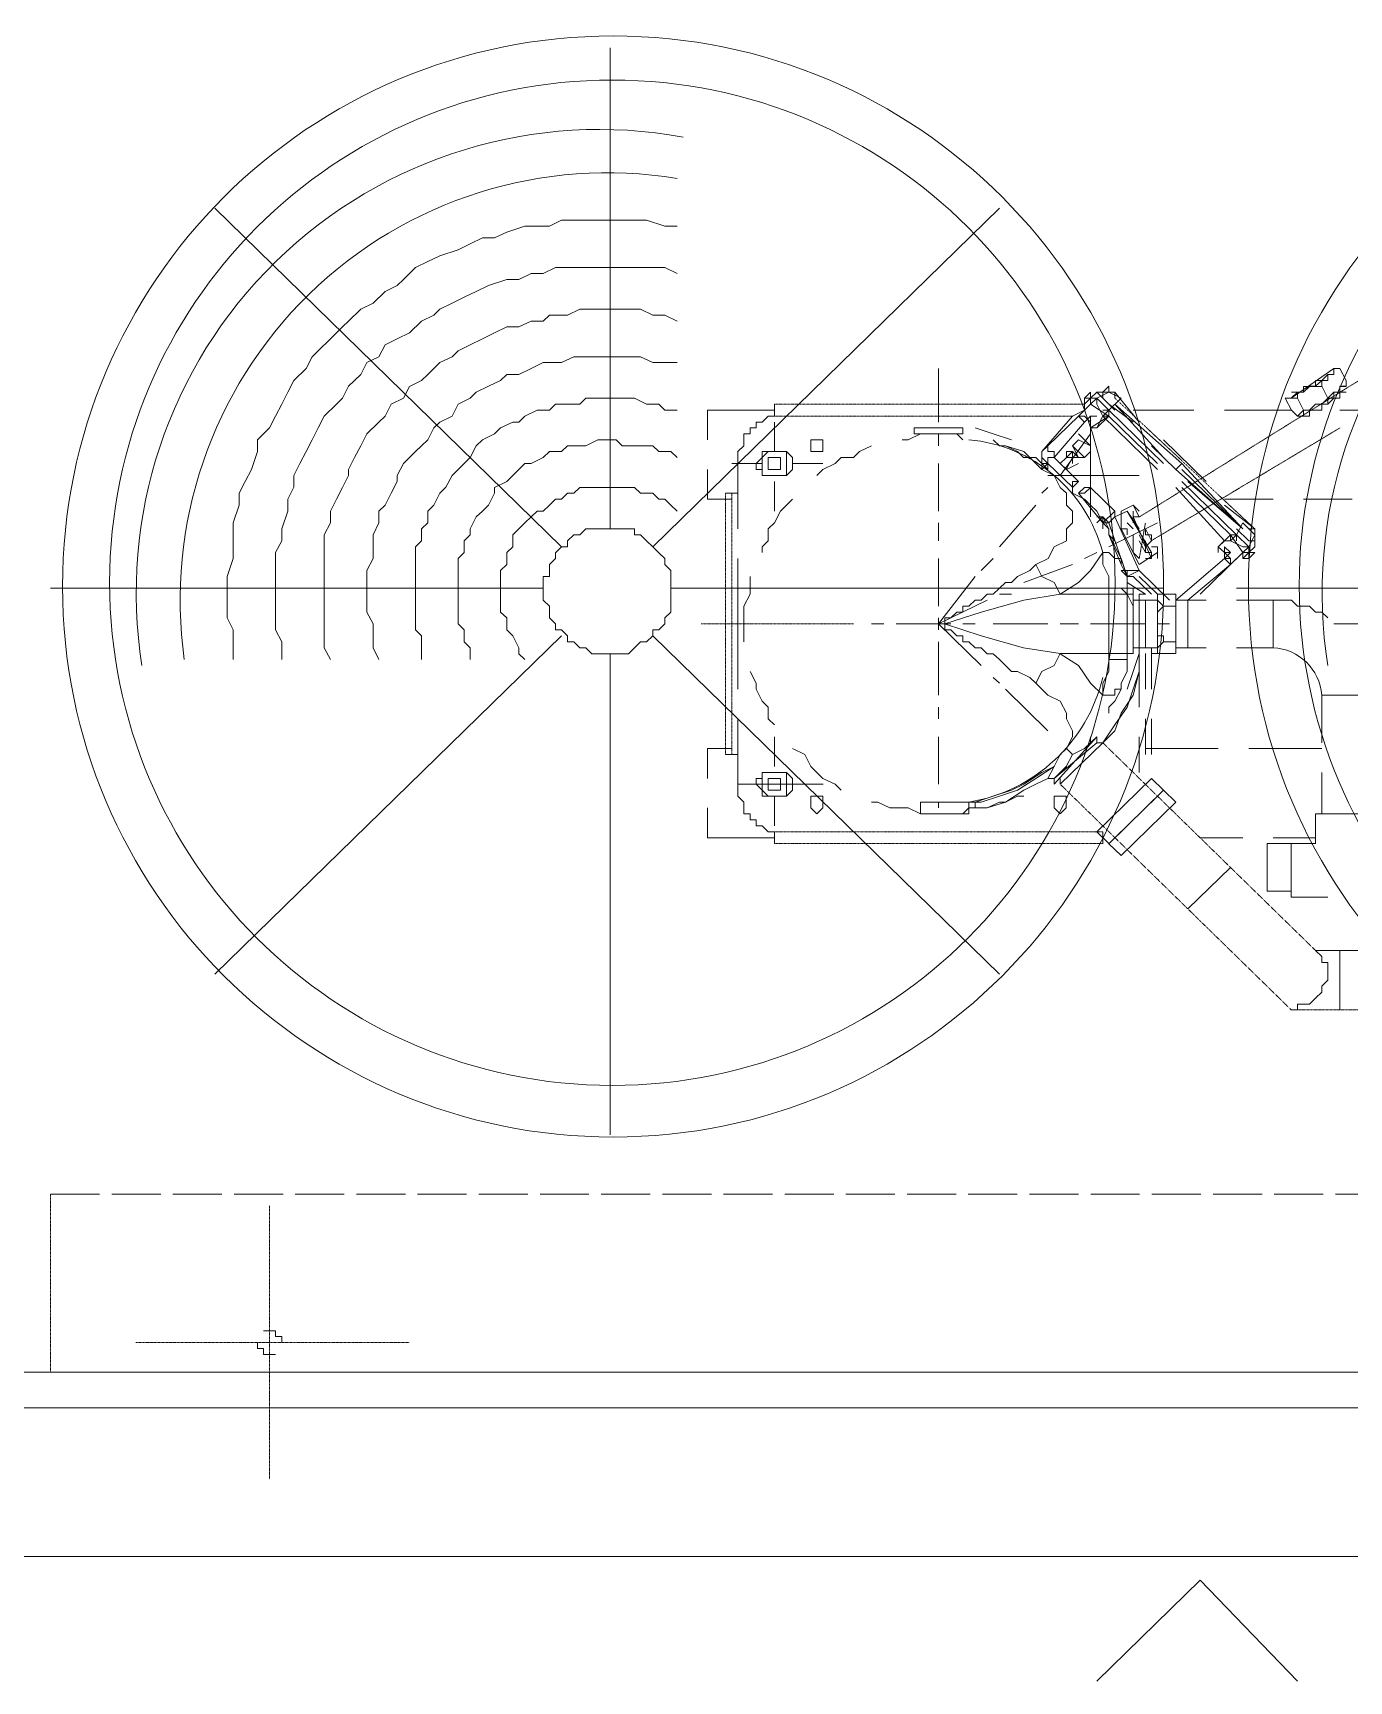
# Model space of a CAD drawing. Header units: metres. Extents: x 841183 to 1048542, y 259326 to 317714.
# Drawn here: x 1010197 to 1011272, y 302183 to 303530 of the extents above; entities that cross this region are included whole.
import ezdxf

# ---------------------------------------------------------------- set-up
doc = ezdxf.new("R2010")
doc.units = ezdxf.units.M
doc.linetypes.add('PDF_IMPORT', pattern=[1, 0.8, -0.2])
doc.layers.add('A-REFLECT DOWN', color=252, linetype='Continuous', transparency=0.6)
doc.layers.add('PDF2_Geometry', color=7, linetype='Continuous')

# ---------------------------------------------------------------- blocks, each defined once
blk = doc.blocks.new('A$C46a051ea')
at = {"layer": 'PDF2_Geometry', "lineweight": 5}
for points in [[(4910.5, 1092.1), (4910.5, -1092), (2778.3, -1092)], [(3310.1, -9.7), (3310.1, -402.8)], [(2987, -140.7), (3270.3, -417.4)], [(3344.9, -417.4), (3628.2, -140.7)], [(3364.8, -155.3), (3354.8, -155.3), (3339.9, -150.5), (3330, -150.5), (3320, -150.5), (3305.1, -150.5), (3295.2, -150.5), (3285.2, -150.5), (3270.3, -150.5), (3260.4, -155.3), (3250.4, -155.3), (3240.5, -155.3), (3225.6, -160.2), (3215.7, -165), (3205.7, -165), (3195.8, -169.9), (3185.8, -174.7), (3170.9, -179.6), (3161, -184.4), (3151, -189.3), (3141.1, -199), (3136.1, -203.8), (3126.2, -208.7), (3116.3, -218.4), (3106.3, -223.3), (3096.4, -233), (3091.4, -237.8), (3081.5, -247.5), (3071.5, -257.2), (3066.6, -262.1), (3061.6, -271.8), (3051.6, -281.5), (3046.7, -291.2), (3041.7, -300.9), (3036.7, -310.6), (3031.8, -320.3), (3021.8, -330), (3021.8, -339.7), (3016.9, -354.3), (3011.9, -364), (3006.9, -373.7), (3006.9, -383.4), (3001.9, -398), (3001.9, -407.7), (3001.9, -417.4), (3001.9, -427.1), (2997, -441.7), (2997, -451.4), (2997, -461.1), (2997, -475.6), (3001.9, -485.3), (3001.9, -495.1), (3001.9, -509.6)], [(3364.8, -194.1), (3354.8, -189.3), (3344.9, -189.3), (3330, -189.3), (3320, -189.3), (3310.1, -189.3), (3300.1, -189.3), (3285.2, -189.3), (3275.3, -189.3), (3265.4, -189.3), (3255.4, -194.1), (3245.5, -194.1), (3235.5, -199), (3225.6, -199), (3210.7, -203.8), (3200.7, -208.7), (3190.8, -213.5), (3180.9, -218.4), (3170.9, -223.2), (3166, -228.1), (3156, -233), (3146.1, -242.7), (3136.1, -247.5), (3126.2, -252.4), (3121.2, -262.1), (3111.3, -266.9), (3106.3, -276.6), (3096.4, -286.3), (3091.4, -296), (3086.4, -300.9), (3076.5, -310.6), (3071.5, -320.3), (3066.6, -330), (3061.6, -339.7), (3056.6, -349.4), (3051.6, -359.1), (3051.6, -368.8), (3046.7, -378.6), (3046.7, -388.3), (3041.7, -402.8), (3041.7, -412.5), (3036.7, -422.2), (3036.7, -431.9), (3036.7, -441.7), (3036.7, -456.2), (3036.7, -465.9), (3036.7, -475.6), (3036.7, -485.3), (3041.7, -495), (3041.7, -509.6)], [(3364.8, -233), (3354.8, -228.1), (3344.9, -228.1), (3334.9, -223.3), (3325, -223.3), (3315.1, -223.3), (3305.1, -223.3), (3295.2, -223.3), (3285.2, -223.3), (3275.3, -228.1), (3260.4, -228.1), (3255.4, -233), (3245.5, -233), (3235.5, -237.8), (3225.6, -237.8), (3215.7, -242.7), (3205.7, -247.5), (3195.8, -252.4), (3185.8, -257.2), (3180.9, -262.1), (3170.9, -266.9), (3161, -276.6), (3156, -281.5), (3146.1, -286.4), (3141.1, -296.1), (3131.2, -300.9), (3126.2, -310.6), (3121.2, -315.5), (3111.3, -325.2), (3106.3, -334.9), (3101.3, -344.6), (3096.4, -354.3), (3096.4, -359.2), (3091.4, -368.9), (3086.4, -378.6), (3081.5, -388.3), (3081.5, -398), (3076.5, -407.7), (3076.5, -417.4), (3076.5, -427.1), (3076.5, -436.8), (3076.5, -446.5), (3076.5, -456.2), (3076.5, -470.8), (3076.5, -480.5), (3076.5, -490.2), (3076.5, -499.9), (3081.5, -509.6)], [(3364.8, -266.9), (3354.8, -266.9), (3344.9, -266.9), (3334.9, -262.1), (3330, -262.1), (3320, -262.1), (3310.1, -262.1), (3300.1, -262.1), (3290.2, -262.1), (3280.3, -262.1), (3270.3, -266.9), (3260.4, -266.9), (3255.4, -266.9), (3245.5, -271.8), (3235.5, -276.6), (3225.6, -276.6), (3220.6, -281.5), (3210.7, -286.3), (3200.7, -291.2), (3195.8, -296.1), (3185.8, -300.9), (3180.9, -310.6), (3170.9, -315.5), (3166, -320.3), (3161, -330), (3156, -334.9), (3151, -339.7), (3141.1, -349.4), (3136.1, -359.2), (3136.1, -364), (3131.2, -373.7), (3126.2, -383.4), (3121.2, -388.3), (3121.2, -398), (3116.3, -407.7), (3116.3, -417.4), (3116.3, -427.1), (3111.3, -436.8), (3111.3, -446.5), (3111.3, -456.2), (3111.3, -461.1), (3111.3, -470.8), (3116.3, -480.5), (3116.3, -490.2), (3116.3, -499.9), (3121.2, -509.6)], [(3578.5, -271.8), (3578.5, -315.5)], [(3901.5, -271.8), (3866.7, -296)], [(3866.8, -291.2), (3871.7, -291.2), (3876.7, -291.2), (3876.7, -286.4), (3881.7, -286.4), (3886.6, -286.4), (3886.6, -281.5), (3891.6, -281.5), (3896.6, -276.6), (3896.6, -281.5), (3891.6, -281.5), (3891.6, -286.4)], [(3881.7, -286.3), (3886.6, -286.3), (3891.6, -281.5), (3896.6, -281.5), (3896.6, -276.6), (3901.5, -276.6), (3901.5, -271.8), (3906.5, -271.8), (3911.5, -281.5)], [(3896.6, -276.6), (3901.5, -276.6), (3901.5, -271.8), (3906.5, -271.8)], [(3906.5, -291.2), (3906.5, -286.3), (3911.5, -286.3), (3911.5, -281.5), (3911.5, -286.3)], [(3364.8, -305.7), (3354.8, -305.7), (3349.8, -300.9), (3339.9, -300.9), (3330, -296), (3325, -296), (3315.1, -296), (3305.1, -296), (3300.1, -296), (3290.2, -296), (3285.2, -300.9), (3275.3, -300.9), (3265.4, -300.9), (3260.4, -305.7), (3250.4, -305.7), (3240.5, -310.6), (3235.5, -315.5), (3230.6, -315.5), (3220.6, -320.3), (3215.7, -325.2), (3205.7, -330), (3200.7, -334.9), (3195.8, -344.6), (3190.8, -349.4), (3185.8, -354.3), (3180.9, -359.1), (3175.9, -368.8), (3170.9, -373.7), (3166, -383.4), (3161, -388.3), (3161, -398), (3156, -402.8), (3156, -412.5), (3151, -417.4), (3151, -427.1), (3151, -436.8), (3151, -441.6), (3151, -451.4), (3151, -461.1), (3151, -470.8), (3151, -475.6), (3151, -485.3), (3156, -490.2), (3156, -499.9), (3156, -509.6)], [(3702.7, -300.9), (3692.8, -310.6), (3702.7, -300.9), (3707.7, -296.1)], [(3697.8, -300.9), (3697.8, -296), (3702.7, -291.2)], [(3702.7, -300.9), (3702.7, -296), (3697.8, -300.9)], [(3697.8, -300.9), (3697.8, -305.8), (3697.8, -300.9), (3697.8, -296.1)], [(3707.7, -296), (3707.7, -300.9), (3707.7, -296), (3702.7, -296), (3707.7, -296), (3717.6, -291.2)], [(3702.7, -291.2), (3702.7, -296), (3707.7, -291.2)], [(3717.7, -291.2), (3712.7, -291.2), (3707.7, -291.2)], [(3712.7, -296.1), (3707.7, -291.2), (3712.7, -291.2)], [(3707.7, -296), (3717.6, -305.7), (3712.7, -305.7)], [(3722.6, -291.2), (3717.7, -291.2), (3717.7, -286.3), (3712.7, -291.2), (3712.7, -296.1)], [(3722.6, -305.7), (3712.7, -296)], [(3727.6, -296), (3717.6, -291.2)], [(3717.6, -305.7), (3727.6, -296)], [(3722.6, -291.2), (3722.6, -296.1), (3722.6, -291.2), (3742.5, -315.5)], [(3866.7, -296), (3861.8, -296), (3866.7, -296), (3871.7, -291.2), (3876.7, -291.2), (3881.7, -286.3)], [(3866.7, -296), (3861.8, -296), (3866.7, -296)], [(3861.8, -296), (3866.8, -305.7)], [(3876.7, -305.7), (3871.7, -296), (3866.8, -296)], [(3881.6, -286.4), (3876.7, -291.2), (3871.7, -291.2), (3871.7, -296.1)], [(3891.6, -286.3), (3896.6, -296), (3891.6, -300.9), (3886.6, -300.9), (3881.7, -305.7), (3876.7, -305.7)], [(3876.7, -310.6), (3881.7, -310.6), (3881.7, -305.8), (3886.6, -305.8), (3891.6, -305.8), (3891.6, -300.9), (3896.6, -300.9), (3896.6, -296.1), (3901.5, -296.1), (3906.5, -296.1), (3906.5, -291.2), (3901.5, -291.2), (3901.5, -296.1), (3896.6, -296.1), (3891.6, -300.9), (3886.6, -300.9)], [(3911.5, -291.2), (3906.5, -291.2), (3906.5, -296.1), (3901.5, -296.1), (3896.6, -300.9), (3891.6, -300.9), (3891.6, -305.8), (3886.6, -305.8), (3881.6, -305.8), (3881.6, -310.6), (3876.7, -310.6)], [(3891.6, -286.4), (3886.6, -286.4), (3881.6, -286.4)], [(3896.6, -296.1), (3901.5, -291.2), (3906.5, -291.2), (3911.5, -291.2)], [(3911.5, -286.4), (3906.5, -286.4), (3906.5, -291.2)], [(3444.3, -305.7), (3389.6, -305.7), (3389.6, -330)], [(3444.3, -300.9), (3444.3, -310.6), (3439.3, -310.6), (3434.4, -315.5), (3429.4, -315.5), (3429.4, -320.3), (3424.4, -320.3), (3424.4, -325.2), (3419.4, -325.2), (3419.4, -330), (3419.4, -334.9), (3414.5, -339.7), (3414.5, -344.6), (3414.5, -349.4)], [(3697.8, -305.7), (3687.8, -310.6)], [(3702.7, -300.9), (3717.6, -310.6)], [(3712.7, -310.6), (3717.6, -305.7), (3717.6, -310.6)], [(3762.4, -349.4), (3717.6, -305.7)], [(3777.3, -349.4), (3722.6, -300.9), (3762.4, -344.6)], [(3737.5, -305.7), (3787.2, -305.7)], [(3812.1, -305.7), (3866.7, -305.7)], [(3871.7, -310.6), (3866.8, -305.8)], [(3886.6, -300.9), (3881.7, -305.8), (3876.7, -305.8), (3871.7, -310.6)], [(3876.7, -305.7), (3876.7, -310.6), (3871.7, -310.6)], [(3906.5, -305.7), (3956.2, -305.7)], [(3444.3, -315.5), (3444.3, -339.7)], [(3558.6, -320.3), (3598.4, -320.3)], [(3558.6, -320.3), (3558.6, -325.2), (3598.4, -325.2)], [(3598.4, -325.2), (3598.4, -320.3)], [(3638.1, -330), (3623.2, -325.2), (3608.3, -320.3)], [(3663, -339.7), (3667.9, -334.9), (3692.8, -310.6)], [(3687.8, -310.6), (3663, -339.7)], [(3697.8, -315.5), (3692.8, -310.6), (3697.8, -315.5), (3702.7, -310.6), (3697.8, -315.5), (3692.8, -310.6), (3697.8, -315.5), (3672.9, -344.6)], [(3697.8, -310.6), (3692.8, -310.6)], [(3702.7, -310.6), (3702.7, -315.5), (3697.8, -310.6)], [(3717.6, -310.6), (3702.7, -320.3), (3702.7, -393.1)], [(3702.7, -320.3), (3707.7, -320.3), (3702.7, -320.3), (3707.7, -320.3), (3717.6, -310.6)], [(3702.7, -310.6), (3707.7, -310.6)], [(3702.7, -320.3), (3707.7, -320.3)], [(3702.7, -320.3), (3707.7, -320.3)], [(3702.7, -320.3), (3707.7, -320.3)], [(3702.7, -320.3), (3707.7, -320.3)], [(3702.7, -320.3), (3707.7, -320.3)], [(3702.7, -320.3), (3707.7, -320.3)], [(3702.7, -320.3), (3707.7, -320.3)], [(3707.7, -320.3), (3712.7, -310.6), (3717.6, -310.6), (3757.4, -349.4)], [(3717.7, -310.6), (3712.7, -310.6), (3717.7, -310.6), (3712.7, -310.6), (3717.7, -310.6), (3712.7, -310.6), (3757.4, -354.3)], [(3717.6, -310.6), (3712.7, -310.6)], [(3364.8, -344.6), (3359.8, -339.7), (3349.8, -339.7), (3344.9, -334.9), (3334.9, -334.9), (3330, -334.9), (3320, -334.9), (3315.1, -330), (3305.1, -330), (3300.1, -330), (3290.2, -334.9), (3285.2, -334.9), (3275.3, -334.9), (3270.3, -339.7), (3260.4, -339.7), (3255.4, -344.6), (3245.5, -349.4), (3240.5, -349.4), (3235.5, -354.3), (3230.6, -359.2), (3225.6, -364), (3215.7, -368.9), (3215.7, -373.7), (3210.7, -383.4), (3205.7, -388.3), (3200.7, -393.1), (3195.8, -402.8), (3195.8, -407.7), (3190.8, -412.5), (3190.8, -422.2), (3185.8, -427.1), (3185.8, -436.8), (3185.8, -441.7), (3185.8, -451.4), (3185.8, -456.2), (3185.8, -465.9), (3185.8, -470.8), (3185.8, -480.5), (3190.8, -485.3), (3190.8, -495.1), (3195.8, -499.9), (3195.8, -509.6)], [(3523.8, -334.9), (3513.9, -339.7), (3508.9, -344.6), (3499, -344.6), (3494, -349.4), (3484, -354.3), (3479.1, -359.1)], [(3598.4, -330), (3593.4, -325.2), (3588.4, -325.2), (3578.5, -325.2), (3568.5, -325.2), (3563.6, -325.2), (3553.6, -330), (3548.7, -330)], [(3578.5, -325.2), (3578.5, -334.9)], [(3667.9, -349.4), (3667.9, -354.3), (3663, -349.4), (3658, -344.6), (3648, -344.6), (3643.1, -339.7), (3633.1, -334.9), (3628.2, -334.9), (3623.2, -330)], [(3658, -432), (3668, -427.1), (3672.9, -417.4), (3682.9, -412.5), (3682.9, -402.8), (3687.8, -398), (3687.8, -388.3), (3682.9, -383.4), (3682.9, -373.7), (3677.9, -368.9), (3672.9, -359.2), (3663, -354.3), (3658, -349.4), (3648.1, -339.7), (3633.2, -334.9)], [(3667.9, -334.9), (3663, -339.7), (3663, -344.6), (3667.9, -349.4)], [(3677.9, -359.1), (3702.7, -325.2)], [(3692.8, -330), (3687.8, -334.9)], [(3692.8, -344.6), (3687.8, -334.9)], [(3692.8, -344.6), (3697.8, -344.6), (3687.8, -334.9)], [(3692.8, -325.2), (3702.7, -334.9), (3692.8, -330)], [(3692.8, -325.2), (3697.8, -330)], [(3762.4, -330), (3797.2, -364)], [(3409.5, -349.4), (3434.3, -349.4)], [(3414.5, -349.4), (3414.5, -402.8)], [(3434.4, -339.7), (3434.4, -344.6), (3429.4, -349.4), (3429.4, -354.3), (3434.4, -354.3), (3434.4, -359.1)], [(3439.3, -339.7), (3434.3, -344.6), (3434.3, -349.4), (3434.3, -354.3), (3434.3, -359.1), (3439.3, -359.1)], [(3434.4, -339.7), (3454.2, -339.7), (3449.3, -339.7), (3444.3, -339.7), (3439.3, -339.7)], [(3459.2, -349.4), (3484, -349.4)], [(3578.5, -349.4), (3578.5, -388.3)], [(3663, -349.4), (3663, -344.6), (3663, -339.7)], [(3663, -344.6), (3663, -339.7), (3663, -344.6), (3663, -349.4)], [(3663, -344.6), (3663, -349.4)], [(3667.9, -349.4), (3663, -354.3), (3667.9, -349.4), (3687.8, -368.8)], [(3663, -349.4), (3667.9, -349.4)], [(3663, -349.4), (3667.9, -349.4)], [(3663, -349.4), (3663, -354.3)], [(3663, -349.4), (3667.9, -349.4)], [(3663, -349.4), (3667.9, -349.4)], [(3663, -349.4), (3667.9, -349.4)], [(3667.9, -344.6), (3672.9, -344.6), (3692.8, -364)], [(3667.9, -344.6), (3667.9, -349.4)], [(3677.9, -349.4), (3682.9, -344.6), (3687.8, -339.7)], [(3682.9, -354.3), (3677.9, -349.4)], [(3682.8, -354.3), (3687.8, -344.6), (3682.8, -344.6)], [(3682.9, -344.6), (3682.9, -339.7)], [(3692.8, -349.4), (3682.9, -354.3)], [(3687.8, -344.6), (3687.8, -339.7), (3692.8, -344.6)], [(3687.8, -344.6), (3692.8, -344.6)], [(3687.8, -349.4), (3687.8, -344.6)], [(3702.7, -339.7), (3697.8, -344.6)], [(3777.3, -349.4), (3772.3, -354.3), (3777.3, -349.4), (3827, -402.8)], [(3389.6, -354.3), (3389.6, -378.6)], [(3454.2, -359.1), (3434.4, -359.1)], [(3439.3, -359.1), (3444.3, -359.1), (3449.3, -359.1), (3454.2, -359.1)], [(3667.9, -359.1), (3742.5, -359.1)], [(3772.3, -354.3), (3827, -402.8)], [(3777.3, -354.3), (3827, -402.8)], [(3364.8, -388.3), (3359.8, -383.4), (3354.8, -378.6), (3349.8, -378.6), (3344.9, -373.7), (3334.9, -373.7), (3330, -368.9), (3325, -368.9), (3320, -368.9), (3310.1, -368.9), (3305.1, -368.9), (3300.1, -368.9), (3295.2, -368.9), (3285.2, -368.9), (3280.3, -373.7), (3275.3, -373.7), (3270.3, -378.6), (3265.4, -378.6), (3260.4, -383.4), (3255.4, -388.3), (3250.4, -388.3), (3245.5, -393.1), (3240.5, -398), (3235.5, -402.8), (3230.6, -407.7), (3230.6, -417.4), (3225.6, -422.2), (3225.6, -427.1), (3225.6, -432), (3220.6, -436.8), (3220.6, -446.5), (3220.6, -451.4), (3220.6, -456.2), (3220.6, -461.1), (3220.6, -470.8), (3225.6, -475.6), (3225.6, -480.5), (3225.6, -485.3), (3230.6, -490.2), (3235.5, -499.9), (3235.5, -504.8), (3240.5, -509.6)], [(3414.5, -373.7), (3404.5, -373.7)], [(3444.3, -364), (3444.3, -388.3)], [(3663, -373.7), (3667.9, -368.9)], [(3727.6, -432), (3717.6, -407.7), (3717.6, -402.8), (3717.6, -407.7), (3717.6, -402.8), (3712.7, -398), (3707.7, -388.3), (3702.7, -383.4), (3697.8, -378.6), (3687.8, -373.7), (3687.8, -368.9)], [(3697.8, -373.7), (3692.8, -373.7)], [(3692.8, -373.7), (3712.7, -398)], [(3722.6, -388.3), (3702.7, -368.9), (3697.8, -373.7)], [(3772.3, -368.9), (3812.1, -412.5)], [(3777.3, -364), (3822, -407.7), (3832, -417.4)], [(3777.3, -368.9), (3817.1, -407.7)], [(3782.2, -364), (3827, -402.8)], [(3389.6, -378.6), (3404.5, -378.6)], [(3409.5, -378.6), (3404.5, -378.6)], [(3459.2, -378.6), (3454.2, -383.4), (3449.3, -388.3), (3444.3, -398), (3439.3, -402.8), (3439.3, -412.5), (3434.3, -417.4), (3434.3, -422.2)], [(3628.2, -417.4), (3658, -383.4)], [(3722.6, -393.1), (3722.6, -388.3), (3712.7, -398)], [(3722.6, -388.3), (3722.6, -393.1), (3717.7, -398)], [(3742.5, -388.3), (3737.5, -383.4), (3727.6, -388.3)], [(3727.6, -388.3), (3727.6, -393.1)], [(3732.5, -388.3), (3752.4, -422.2), (3747.5, -422.2)], [(3732.6, -388.3), (3742.5, -402.8)], [(3737.5, -393.1), (3742.5, -393.1), (3737.5, -383.4)], [(3737.5, -398), (3737.5, -388.3)], [(3812.1, -378.6), (3851.8, -378.6)], [(3812.1, -383.4), (3836.9, -402.8)], [(3876.7, -378.6), (3916.4, -378.6)], [(3578.5, -398), (3578.5, -412.5)], [(3707.7, -393.1), (3712.7, -393.1)], [(3717.7, -398), (3712.7, -393.1), (3712.7, -398)], [(3712.7, -393.1), (3712.7, -398), (3717.7, -398)], [(3712.7, -393.1), (3717.7, -402.8)], [(3717.6, -398), (3732.5, -441.7)], [(3757.4, -398), (3717.6, -417.4)], [(3722.6, -393.1), (3742.5, -436.8)], [(3727.6, -393.1), (3727.6, -398)], [(3727.6, -393.1), (3727.6, -398), (3727.6, -402.8)], [(3727.6, -402.8), (3732.6, -402.8)], [(3742.5, -432), (3727.6, -402.8)], [(3732.6, -398), (3737.5, -402.8)], [(3732.6, -407.7), (3732.6, -402.8)], [(3737.5, -393.1), (3752.4, -427.1)], [(3747.5, -402.8), (3752.4, -412.5), (3747.5, -417.4)], [(3747.5, -402.8), (3747.5, -407.7), (3752.4, -407.7)], [(3827, -398), (3822, -407.7), (3817, -412.5), (3822, -407.7), (3822, -412.5)], [(3822, -402.8), (3832, -412.5)], [(3827, -398), (3836.9, -407.7)], [(3836.9, -402.8), (3836.9, -407.7), (3836.9, -412.5)], [(3717.6, -407.7), (3727.6, -427.1), (3722.6, -427.1), (3717.6, -422.2), (3712.7, -422.2)], [(3722.6, -412.5), (3717.7, -407.7)], [(3737.5, -407.7), (3737.5, -412.5)], [(3737.5, -417.4), (3737.5, -412.5)], [(3737.5, -422.2), (3737.5, -417.4)], [(3747.5, -417.4), (3742.5, -407.7)], [(3742.5, -412.5), (3747.5, -422.2)], [(3747.5, -412.5), (3747.5, -422.2)], [(3752.4, -407.7), (3752.4, -412.5)], [(3757.4, -417.4), (3752.4, -417.4)], [(3757.4, -427.1), (3757.4, -422.2), (3757.4, -417.4)], [(3807.1, -417.4), (3812.1, -412.5), (3817, -407.7)], [(3812.1, -412.5), (3817, -412.5)], [(3812.1, -422.2), (3812.1, -417.4), (3812.1, -422.2), (3812.1, -417.4), (3817, -422.2)], [(3831.9, -422.2), (3827, -422.2), (3831.9, -422.2), (3827, -422.2), (3831.9, -422.2), (3827, -422.2), (3831.9, -422.2), (3827, -422.2), (3817, -407.7)], [(3817, -407.7), (3822, -407.7)], [(3827, -417.4), (3817, -412.5), (3827, -417.4), (3831.9, -417.4)], [(3831.9, -417.4), (3827, -422.2), (3827, -427.1)], [(3832, -417.4), (3836.9, -407.7)], [(3832, -422.2), (3832, -417.4), (3832, -422.2), (3836.9, -417.4)], [(3836.9, -407.7), (3836.9, -412.5)], [(3836.9, -412.5), (3836.9, -417.4)], [(3414.5, -427.1), (3414.5, -480.5)], [(3578.5, -427.1), (3578.5, -465.9)], [(3613.3, -436.8), (3623.2, -427.1)], [(3658, -431.9), (3663, -441.7), (3672.9, -446.5), (3677.9, -456.2), (3692.8, -446.5), (3702.7, -436.8), (3712.7, -422.2)], [(3707.7, -422.2), (3697.8, -427.1)], [(3737.5, -456.2), (3732.6, -456.2), (3732.6, -441.7), (3727.6, -427.1)], [(3742.5, -427.1), (3737.5, -422.2)], [(3757.4, -422.2), (3742.5, -432)], [(3752.4, -422.2), (3752.4, -427.1), (3747.5, -427.1)], [(3797.2, -461.1), (3772.3, -461.1), (3812.1, -427.1)], [(3817, -427.1), (3817, -432), (3812.1, -427.1), (3817, -432), (3812.1, -427.1), (3817, -432), (3782.2, -461.1)], [(3792.2, -456.2), (3827, -422.2)], [(3812.1, -422.2), (3817, -422.2)], [(3812.1, -422.2), (3817, -422.2)], [(3812.1, -422.2), (3817, -422.2)], [(3812.1, -422.2), (3817, -422.2)], [(3812.1, -422.2), (3817, -422.2)], [(3812.1, -422.2), (3817, -422.2)], [(3812.1, -422.2), (3817, -422.2)], [(3812.1, -427.1), (3812.1, -422.2)], [(3812.1, -422.2), (3817, -427.1)], [(3812.1, -422.2), (3817, -422.2)], [(3812.1, -422.2), (3817, -422.2)], [(3817, -427.1), (3812.1, -427.1)], [(3827, -427.1), (3832, -427.1), (3836.9, -422.2)], [(3831.9, -427.1), (3827, -427.1), (3831.9, -422.2)], [(3836.9, -422.2), (3831.9, -422.2)], [(3424.4, -441.7), (3424.4, -446.5), (3424.4, -456.2), (3419.4, -465.9), (3419.4, -470.8), (3419.4, -480.5), (3419.4, -490.2), (3419.4, -495.1)], [(3613.3, -514.5), (3578.5, -480.5), (3608.3, -441.7)], [(3677.9, -456.2), (3648.1, -461.1), (3613.3, -470.8), (3583.5, -480.5), (3583.5, -475.6), (3588.4, -475.6), (3593.4, -470.8), (3598.4, -470.8), (3598.4, -465.9), (3603.3, -465.9), (3608.3, -461.1), (3613.3, -461.1), (3618.3, -456.2), (3623.2, -456.2), (3628.2, -451.4), (3633.2, -446.5), (3638.1, -446.5), (3643.1, -441.7), (3653, -436.8), (3658, -431.9)], [(3687.8, -432), (3648.1, -446.5)], [(3737.5, -480.5), (3737.5, -470.8), (3737.5, -465.9), (3732.6, -456.2), (3732.6, -446.5), (3732.6, -441.7), (3727.6, -431.9)], [(3727.6, -436.8), (3732.6, -436.8), (3732.6, -441.6)], [(3732.6, -436.8), (3732.6, -441.7), (3727.6, -436.8)], [(3727.6, -436.8), (3732.6, -436.8)], [(3727.6, -436.8), (3732.6, -436.8)], [(3727.6, -436.8), (3732.6, -436.8)], [(3727.6, -436.8), (3732.6, -436.8)], [(3727.6, -436.8), (3732.6, -436.8)], [(3727.6, -436.8), (3732.6, -436.8)], [(3727.6, -436.8), (3732.6, -436.8)], [(3732.6, -441.7), (3737.5, -441.7)], [(3737.5, -441.7), (3752.4, -456.2)], [(3742.5, -436.8), (3767.3, -461.1)], [(3757.4, -456.2), (3742.5, -441.7)], [(3742.5, -441.7), (3757.4, -456.2)], [(2852.8, -451.4), (3255.4, -451.4)], [(3359.8, -451.4), (3762.4, -451.4)], [(3638.1, -456.2), (3628.2, -456.2)], [(3677.9, -456.2), (3717.6, -456.2), (3722.6, -456.2), (3727.6, -456.2), (3732.5, -456.2), (3732.5, -461.1), (3732.5, -465.9)], [(3732.6, -461.1), (3732.6, -456.2), (3727.6, -451.4), (3722.6, -451.4), (3717.7, -451.4)], [(3732.6, -446.5), (3732.6, -456.2)], [(3747.5, -456.2), (3732.6, -446.5)], [(3737.5, -451.4), (3737.5, -456.2)], [(3737.5, -456.2), (3737.5, -504.8)], [(3747.5, -456.2), (3742.5, -456.2), (3742.5, -461.1)], [(3762.4, -465.9), (3757.4, -461.1), (3757.4, -456.2), (3762.4, -456.2), (3772.3, -456.2)], [(3762.4, -465.9), (3772.3, -465.9), (3772.3, -461.1), (3772.3, -456.2)], [(3822, -451.4), (4224.6, -451.4)], [(3618.2, -461.1), (3578.5, -480.5)], [(3732.6, -499.9), (3732.6, -461.1)], [(3737.5, -461.1), (3742.5, -461.1)], [(3742.5, -461.1), (3747.5, -461.1)], [(3747.5, -499.9), (3747.5, -461.1), (3747.5, -499.9), (3757.4, -499.9)], [(3747.5, -461.1), (3757.4, -461.1)], [(3757.4, -461.1), (3757.4, -499.9)], [(3762.4, -465.9), (3757.4, -470.8)], [(3772.3, -461.1), (3772.3, -499.9)], [(3772.3, -480.5), (3772.3, -475.6), (3772.3, -470.8), (3772.3, -465.9)], [(3782.2, -461.1), (3782.2, -499.9)], [(3822, -461.1), (3851.8, -461.1)], [(3896.6, -475.6), (3891.6, -470.8), (3886.6, -470.8), (3881.7, -465.9), (3871.7, -465.9), (3866.8, -461.1), (3861.8, -461.1), (3856.8, -461.1), (3851.8, -461.1)], [(3851.8, -461.1), (3851.8, -499.9)], [(3414.5, -480.5), (3414.5, -533.9)], [(3523.8, -480.5), (3533.7, -480.5)], [(3543.7, -480.5), (3588.4, -480.5)], [(3578.5, -475.6), (3578.5, -485.3)], [(3658, -529), (3663, -519.3), (3672.9, -514.4), (3677.9, -504.7), (3648, -499.9), (3613.3, -490.2), (3583.4, -480.5)], [(3658, -529), (3653, -524.2), (3643.1, -519.3), (3638.1, -519.3), (3633.2, -514.5), (3628.2, -509.6), (3623.2, -504.8), (3618.3, -504.8), (3613.3, -499.9), (3608.3, -499.9), (3603.3, -495.1), (3598.4, -495.1), (3598.4, -490.2), (3593.4, -490.2), (3588.4, -485.3), (3583.5, -485.3), (3583.5, -480.5)], [(3598.4, -480.5), (3608.3, -480.5)], [(3623.2, -480.5), (3667.9, -480.5)], [(3677.9, -480.5), (3692.8, -480.5)], [(3702.7, -480.5), (3747.5, -480.5)], [(3757.4, -480.5), (3767.3, -480.5)], [(3762.4, -504.7), (3757.4, -504.7), (3757.4, -499.9), (3762.4, -495), (3762.4, -490.2), (3757.4, -490.2), (3757.4, -485.3), (3757.4, -480.5)], [(3772.3, -495), (3772.3, -490.2), (3772.3, -485.3), (3772.3, -480.5)], [(3901.5, -480.5), (3941.3, -480.5)], [(2987, -766.8), (3270.3, -490.2)], [(3344.9, -490.2), (3628.2, -766.8)], [(3578.5, -495), (3578.5, -538.7)], [(3677.9, -504.7), (3717.6, -504.7), (3722.6, -504.7), (3727.6, -504.7), (3732.5, -504.7), (3732.5, -499.9), (3732.5, -495)], [(3762.4, -495), (3772.3, -495)], [(3772.3, -504.7), (3772.3, -499.9), (3772.3, -495)], [(3310.1, -504.7), (3310.1, -897.9)], [(3712.7, -538.7), (3702.7, -529), (3692.8, -514.5), (3677.9, -504.8)], [(3717.7, -509.6), (3717.7, -519.3), (3712.7, -529), (3712.7, -538.7), (3717.7, -538.7), (3722.6, -538.7), (3722.6, -533.9), (3727.6, -533.9)], [(3717.6, -553.3), (3717.6, -548.4), (3722.6, -543.6), (3727.6, -533.9), (3727.6, -529), (3732.5, -519.3), (3732.5, -514.5), (3732.5, -504.8)], [(3732.6, -504.7), (3737.5, -504.7)], [(3732.6, -533.9), (3737.5, -519.3), (3742.5, -504.7)], [(3737.5, -499.9), (3742.5, -499.9), (3747.5, -499.9)], [(3747.5, -533.9), (3747.5, -504.7)], [(3752.4, -499.9), (3752.4, -533.9)], [(3752.4, -504.7), (3772.3, -504.7)], [(3762.4, -504.7), (3772.3, -504.7)], [(3772.3, -499.9), (3797.2, -499.9)], [(3424.4, -519.3), (3429.4, -529), (3429.4, -533.9), (3434.4, -543.6), (3439.3, -548.4), (3439.3, -558.1), (3444.3, -563)], [(3623.2, -524.2), (3628.2, -529)], [(3742.5, -548.4), (3742.5, -514.4)], [(3618.2, -630.9), (3633.2, -626.1), (3648.1, -616.4), (3658, -611.5), (3667.9, -606.7), (3672.9, -597), (3677.9, -587.3), (3682.9, -582.4), (3687.8, -572.7), (3687.8, -567.9), (3682.9, -558.1), (3682.9, -553.3), (3677.9, -543.6), (3667.9, -538.7), (3658, -529)], [(3633.1, -533.9), (3667.9, -567.8)], [(3891.6, -577.6), (3891.6, -538.7), (3931.3, -538.7)], [(3578.5, -548.4), (3578.5, -558.1)], [(3414.5, -558.1), (3414.5, -616.4)], [(3747.5, -587.3), (3747.5, -558.1)], [(3752.4, -558.1), (3752.4, -587.3)], [(3444.3, -572.7), (3444.3, -597)], [(3578.5, -572.7), (3578.5, -611.5)], [(3667.9, -606.7), (3672.9, -606.7), (3677.9, -601.8), (3682.8, -597), (3687.8, -587.3), (3697.7, -582.4), (3702.7, -577.6), (3702.7, -572.7)], [(3707.7, -572.7), (3707.7, -577.6), (3672.9, -606.7)], [(3672.9, -606.7), (3672.9, -611.5), (3707.7, -572.7)], [(3677.9, -606.7), (3677.9, -611.5), (3712.7, -577.6)], [(3712.7, -577.6), (3677.9, -611.5)], [(3697.8, -582.4), (3707.7, -572.7)], [(3707.7, -577.6), (3712.7, -577.6)], [(3742.5, -601.8), (3742.5, -572.7)], [(3389.6, -582.4), (3404.5, -582.4)], [(3389.6, -606.7), (3389.6, -582.4)], [(3404.5, -582.4), (3409.5, -582.4)], [(3404.5, -587.3), (3414.5, -587.3)], [(3459.2, -582.4), (3469.1, -587.2), (3474.1, -597), (3479.1, -601.8), (3484, -606.7), (3494, -611.5), (3499, -616.4)], [(3682.9, -582.4), (3687.8, -587.2)], [(3747.5, -582.4), (3752.4, -582.4)], [(3752.4, -582.4), (3807.1, -582.4)], [(3832, -582.4), (3891.6, -582.4)], [(3434.4, -601.8), (3434.4, -606.7), (3429.4, -606.7), (3429.4, -611.5), (3434.4, -616.4), (3434.4, -621.2)], [(3439.3, -601.8), (3434.3, -601.8), (3434.3, -606.7), (3434.3, -611.5), (3434.3, -616.4), (3439.3, -621.2)], [(3434.4, -601.8), (3454.2, -601.8), (3449.3, -601.8), (3444.3, -601.8), (3439.3, -601.8)], [(3682.9, -597), (3672.9, -606.7)], [(3891.6, -601.8), (3891.6, -635.8)], [(3414.5, -611.5), (3484.1, -611.5)], [(3414.5, -616.4), (3414.5, -621.2), (3419.4, -626.1), (3419.4, -631), (3419.4, -635.8), (3424.4, -635.8), (3424.4, -640.7), (3429.4, -640.7), (3429.4, -645.5), (3434.3, -645.5), (3439.3, -650.4), (3444.3, -650.4)], [(3672.9, -606.7), (3672.9, -611.5)], [(3707.7, -650.4), (3752.4, -606.7), (3762.4, -616.4)], [(3762.4, -616.4), (3717.6, -660.1), (3762.4, -616.4), (3772.3, -626.1)], [(3389.6, -630.9), (3389.6, -655.2), (3444.3, -655.2)], [(3454.2, -621.2), (3434.4, -621.2)], [(3439.3, -621.2), (3444.3, -621.2), (3449.3, -621.2), (3454.2, -621.2)], [(3444.3, -621.2), (3444.3, -645.5)], [(3523.8, -626.1), (3528.8, -626.1), (3538.7, -630.9), (3543.7, -630.9), (3553.6, -630.9), (3563.6, -635.8), (3568.5, -635.8), (3573.5, -635.8)], [(3603.3, -635.8), (3563.6, -635.8), (3563.6, -626.1)], [(3563.6, -626.1), (3603.3, -626.1)], [(3578.5, -626.1), (3578.5, -630.9)], [(3598.4, -635.8), (3603.3, -630.9), (3613.3, -630.9), (3618.2, -630.9), (3628.2, -626.1), (3633.1, -626.1), (3643.1, -621.2), (3648.1, -621.2)], [(3608.3, -630.9), (3608.3, -626.1)], [(3613.3, -626.1), (3628.2, -621.2)], [(3722.6, -655.2), (3757.4, -621.2)], [(3722.6, -655.2), (3757.4, -621.2)], [(3772.3, -626.1), (3727.6, -669.8)], [(3936.3, -635.8), (3886.6, -635.8), (3886.6, -660.1)], [(3444.3, -660), (3444.3, -650.3)], [(3717.6, -660), (3707.7, -650.3)], [(3712.7, -650.4), (3712.7, -660.1)], [(3792.2, -655.2), (3827, -655.2)], [(3851.8, -655.2), (3886.6, -655.2)], [(3727.6, -669.8), (3717.6, -660.1)], [(3846.9, -660), (3866.7, -660), (3866.7, -703.7)], [(3846.9, -660), (3846.9, -698.9)], [(3886.6, -660), (3866.7, -660)], [(3817, -679.5), (3782.2, -713.4)], [(3866.7, -698.9), (3846.9, -698.9)], [(3866.7, -703.8), (3896.6, -703.8)], [(3866.7, -796), (3871.7, -796), (3871.7, -791.1), (3876.7, -791.1), (3881.7, -791.1), (3886.6, -786.3), (3891.6, -781.4), (3891.6, -776.6), (3896.6, -771.7), (3896.6, -766.8), (3896.6, -762), (3896.6, -757.1), (3891.6, -757.1), (3891.6, -752.3), (3886.6, -747.4)], [(3886.6, -747.4), (3936.3, -747.4)], [(3041.7, -1067.8), (3041.7, -1062.9), (3036.7, -1062.9), (3036.7, -1058.1), (3031.8, -1058.1), (3026.8, -1058.1)], [(3021.8, -1067.8), (3021.8, -1072.6), (3026.8, -1072.6), (3026.8, -1077.5), (3031.8, -1077.5), (3036.7, -1077.5)], [(2778.3, -1121.1), (4910.4, -1121.1)], [(4910.4, -1242.5), (2778.3, -1242.5), (-1744.5, -1242.5)], [(3871.7, -1344.4), (3792.2, -1261.9), (3707.7, -1344.4)]]:
    blk.add_lwpolyline(points, dxfattribs=at)
at = {"layer": 'PDF2_Geometry', "linetype": 'PDF_IMPORT', "lineweight": 5, "ltscale": 0.024384}
blk.add_lwpolyline([(3742.5, -393.1), (3961.2, -257.2)], dxfattribs=at)
at = {"layer": 'PDF2_Geometry', "lineweight": 5}
for points in [[(3702.7, -296), (3697.8, -296)], [(3707.7, -296.1), (3707.7, -300.9)], [(3707.7, -300.9), (3712.7, -310.6)], [(3737.5, -315.5), (3717.6, -300.9)], [(3876.7, -305.8), (3876.7, -310.6)], [(3702.7, -315.5), (3702.7, -310.6)], [(3702.7, -310.6), (3702.7, -315.5)], [(3702.7, -320.3), (3702.7, -315.5)], [(3707.7, -320.3), (3702.7, -320.3)], [(3707.7, -320.3), (3702.7, -320.3)], [(3757.4, -349.4), (3717.6, -310.6)], [(3479.1, -330), (3474.1, -330), (3474.1, -334.9), (3474.1, -339.7), (3479.1, -339.7), (3484, -339.7), (3484, -334.9), (3484, -330)], [(3667.9, -334.9), (3667.9, -339.7)], [(3772.3, -354.3), (3752.4, -334.9)], [(3444.3, -344.6), (3439.3, -344.6), (3439.3, -349.4), (3439.3, -354.3), (3444.3, -354.3), (3449.3, -354.3), (3449.3, -349.4), (3449.3, -344.6)], [(3454.2, -339.7), (3459.2, -344.6), (3459.2, -349.4), (3459.2, -354.3), (3454.2, -359.1), (3454.2, -354.3), (3454.2, -349.4), (3454.2, -344.6)], [(3667.9, -349.4), (3663, -349.4)], [(3667.9, -349.4), (3663, -349.4)], [(3667.9, -339.7), (3672.9, -339.7), (3672.9, -344.6), (3672.9, -339.7)], [(3687.8, -339.7), (3682.9, -339.7)], [(3692.8, -364), (3687.8, -364)], [(3687.8, -364), (3687.8, -368.9)], [(3692.8, -364), (3687.8, -368.9), (3687.8, -364)], [(3692.8, -373.7), (3697.8, -368.9)], [(3697.8, -368.9), (3702.7, -368.9)], [(3817.1, -407.7), (3777.3, -368.9)], [(3722.6, -393.1), (3732.6, -388.3)], [(3359.8, -451.4), (3359.8, -446.5), (3359.8, -441.7), (3359.8, -436.8), (3354.8, -432), (3354.8, -427.1), (3349.9, -422.3), (3344.9, -417.4), (3339.9, -412.5), (3335, -407.7), (3330, -407.7), (3330, -402.8), (3325, -402.8), (3320, -402.8), (3315.1, -402.8), (3310.1, -402.8), (3305.1, -402.8), (3300.2, -402.8), (3295.2, -402.8), (3290.2, -402.8), (3285.2, -407.7), (3280.3, -407.7), (3275.3, -412.5), (3275.3, -417.4), (3270.3, -417.4), (3265.4, -422.3), (3265.4, -427.1), (3260.4, -432), (3260.4, -436.8), (3260.4, -441.7), (3255.4, -441.7), (3255.4, -446.5), (3255.4, -451.4), (3255.4, -456.2), (3255.4, -461.1), (3260.4, -465.9), (3260.4, -470.8), (3260.4, -475.6), (3265.4, -480.5), (3265.4, -485.4), (3270.3, -485.4), (3275.3, -490.2), (3275.3, -495.1), (3280.3, -495.1), (3285.2, -499.9), (3290.2, -499.9), (3295.2, -504.8), (3300.2, -504.8), (3305.1, -504.8), (3310.1, -504.8), (3315.1, -504.8), (3320, -504.8), (3325, -504.8), (3330, -499.9), (3335, -495.1), (3339.9, -495.1), (3344.9, -490.2), (3344.9, -485.4), (3349.9, -485.4), (3354.8, -480.5), (3354.8, -475.6), (3359.8, -470.8), (3359.8, -465.9), (3359.8, -461.1), (3359.8, -456.2)], [(3707.7, -398), (3712.7, -393.1)], [(3712.7, -393.1), (3712.7, -398)], [(3712.7, -398), (3712.7, -402.8)], [(3712.7, -398), (3717.6, -402.8)], [(3717.6, -407.7), (3717.6, -402.8)], [(3831.9, -402.8), (3836.9, -402.8)], [(3807.1, -417.4), (3817, -407.7)], [(3807.1, -417.4), (3807.1, -422.2)], [(3812.1, -422.2), (3807.1, -417.4)], [(3817, -407.7), (3817, -412.5)], [(3831.9, -417.4), (3827, -417.4)], [(3827, -417.4), (3832, -417.4)], [(3836.9, -412.5), (3832, -412.5)], [(3836.9, -417.4), (3836.9, -412.5)], [(3727.6, -427.1), (3727.6, -432)], [(3802.1, -446.5), (3827, -422.2)], [(3812.1, -427.1), (3817, -422.2)], [(3817, -422.2), (3812.1, -422.2)], [(3817, -422.2), (3812.1, -422.2)], [(3817, -432), (3827, -422.2)], [(3827, -422.2), (3832, -422.2), (3832, -427.1), (3832, -422.2)], [(3732.6, -436.8), (3727.6, -436.8)], [(3732.6, -436.8), (3727.6, -436.8)], [(3732.5, -441.6), (3742.5, -436.8), (3737.5, -436.8), (3732.5, -436.8)], [(3732.6, -441.7), (3732.6, -446.5)], [(3732.6, -446.5), (3747.5, -456.2)], [(3742.5, -504.8), (3742.5, -456.2)], [(3757.4, -499.9), (3757.4, -461.1)], [(3757.4, -461.1), (3757.4, -499.9)], [(3757.4, -499.9), (3757.4, -461.1)], [(3742.5, -504.8), (3742.5, -519.3), (3737.5, -533.9), (3732.6, -548.4), (3722.6, -563), (3712.7, -577.6), (3722.6, -567.8), (3727.6, -553.3), (3737.5, -538.7), (3742.5, -519.3)], [(3454.2, -601.8), (3459.2, -606.7), (3459.2, -611.5), (3459.2, -616.4), (3454.2, -621.2), (3454.2, -616.4), (3454.2, -611.5), (3454.2, -606.7)], [(3672.9, -597), (3658, -606.7), (3643.1, -616.4), (3628.2, -621.2), (3613.3, -626.1), (3593.4, -626.1), (3608.3, -626.1), (3623.2, -621.2), (3638.1, -616.4), (3648.1, -611.5), (3663, -601.8)], [(3444.3, -606.7), (3439.3, -606.7), (3439.3, -611.5), (3439.3, -616.4), (3444.3, -616.4), (3449.3, -616.4), (3449.3, -611.5), (3449.3, -606.7)], [(3479.1, -621.2), (3474.1, -621.2), (3474.1, -626.1), (3474.1, -630.9), (3479.1, -635.8), (3484, -630.9), (3484, -626.1), (3484, -621.2)], [(3588.4, -626.1), (3583.5, -626.1)], [(3677.9, -621.2), (3672.9, -621.2), (3672.9, -626.1), (3672.9, -630.9), (3677.9, -635.8), (3682.8, -630.9), (3682.8, -626.1), (3682.8, -621.2)], [(3757.4, -621.2), (3722.6, -655.2)], [(3757.4, -621.2), (3722.6, -655.2)], [(3906.5, -795.9), (3906.5, -747.4)]]:
    blk.add_lwpolyline(points, close=True, dxfattribs=at)
at = {"layer": 'PDF2_Geometry', "linetype": 'PDF_IMPORT', "lineweight": 5, "ltscale": 0.0233}
blk.add_lwpolyline([(3722.6, -296), (3836.9, -402.8)], dxfattribs=at)
at = {"layer": 'PDF2_Geometry', "linetype": 'PDF_IMPORT', "lineweight": 5, "ltscale": 0.023814}
for points in [[(3444.3, -300.9), (3697.8, -300.9)], [(3444.3, -310.6), (3687.8, -310.6)], [(3866.7, -796), (4015.9, -796)]]:
    blk.add_lwpolyline(points, dxfattribs=at)
at = {"layer": 'PDF2_Geometry', "linetype": 'PDF_IMPORT', "lineweight": 5, "ltscale": 0.02232}
blk.add_lwpolyline([(3752.4, -412.5), (3906.5, -320.3)], dxfattribs=at)
at = {"layer": 'PDF2_Geometry', "lineweight": 5}
for points in [[(3603.3, -330, -0.31599), (3712.7, -422.2), (3712.7, -432), (3717.7, -441.7), (3717.6, -451.4), (3717.7, -509.6), (3722.6, -509.6), (3727.6, -509.6), (3732.6, -509.6), (3732.6, -504.7), (3732.6, -514.4)], [(3822, -499.9), (3851.8, -499.9, -0.379372), (3891.6, -538.7)], [(3603.3, -635.8), (3603.3, -626.1, 0.302307), (3712.7, -524.2)]]:
    blk.add_lwpolyline(points, format="xyb", dxfattribs=at)
at = {"layer": 'PDF2_Geometry', "linetype": 'PDF_IMPORT', "lineweight": 5, "ltscale": 0.027907}
for points in [[(3404.5, -587.3), (3404.5, -373.7)], [(3409.5, -373.7), (3409.5, -587.3)], [(3031.8, -1179.4), (3031.8, -956.1)]]:
    blk.add_lwpolyline(points, dxfattribs=at)
at = {"layer": 'PDF2_Geometry', "linetype": 'PDF_IMPORT', "lineweight": 5, "ltscale": 0.002326}
blk.add_lwpolyline([(3742.5, -427.1), (3747.5, -398)], dxfattribs=at)
at = {"layer": 'PDF2_Geometry', "linetype": 'PDF_IMPORT', "lineweight": 5, "ltscale": 0.021433}
blk.add_lwpolyline([(3384.6, -480.5), (3508.9, -480.5)], dxfattribs=at)
at = {"layer": 'PDF2_Geometry', "linetype": 'PDF_IMPORT', "lineweight": 5, "ltscale": 0.025059}
for points in [[(3712.7, -577.6), (3886.6, -747.4)], [(3677.9, -611.5), (3866.8, -796)]]:
    blk.add_lwpolyline(points, dxfattribs=at)
at = {"layer": 'PDF2_Geometry', "linetype": 'PDF_IMPORT', "lineweight": 5, "ltscale": 0.026196}
for points in [[(3444.3, -650.4), (3712.7, -650.4)], [(3444.3, -660), (3712.7, -660)]]:
    blk.add_lwpolyline(points, dxfattribs=at)
at = {"layer": 'PDF2_Geometry', "linetype": 'PDF_IMPORT', "lineweight": 5, "ltscale": 50}
blk.add_lwpolyline([(2852.8, -946.4), (4681.8, -946.4)], dxfattribs=at)
at = {"layer": 'PDF2_Geometry', "linetype": 'PDF_IMPORT', "lineweight": 5, "ltscale": 0.023256}
blk.add_lwpolyline([(2852.8, -1092), (2852.8, -946.4)], dxfattribs=at)
at = {"layer": 'PDF2_Geometry', "linetype": 'PDF_IMPORT', "lineweight": 5, "ltscale": 0.028577}
blk.add_lwpolyline([(3146.1, -1067.8), (2922.4, -1067.8)], dxfattribs=at)
at = {"layer": 'PDF2_Geometry', "lineweight": 5}
for centre, radius in [((3312.5, -449.9), 449.9), ((4281.6, -449.9), 449.9), ((3311.9, -446.8), 410.8), ((4282.5, -449.2), 409.3)]:
    blk.add_circle(centre, radius, dxfattribs=at)
for centre, radius, start, end in [((3301.7, -455.3), 378.9, 79.6518, 188.9888), ((4270.8, -455.3), 378.9, 79.6518, 188.9888), ((3307.9, -461), 349.2, 80.6328, 188.0078)]:
    blk.add_arc(centre, radius, start, end, dxfattribs=at)
blk = doc.blocks.new('A$C73141abc')
blk.add_blockref('A$C46a051ea', (-2790.7, -6256.6))
blk = doc.blocks.new('A$C10b3fa2f')
at = {"layer": 'A-REFLECT DOWN'}
h = blk.add_hatch(dxfattribs=at)
h.set_pattern_fill('AR-HBONE', color=256, scale=75, style=0)
h.set_pattern_definition([(45, (-872853.3, -501345.44), (0, 424.26407), [900, -300]), (135, (-872641.16, -501133.3), (3e-14, 424.26407), [900, -300])])
h.paths.add_polyline_path([(-40951.9, -7637.1), (-40445.1, -7637.1), (-40278.2, -7926.1), (-40445.1, -8215.1), (-40951.9, -8215.1), (-41118.8, -7926.1)])
edge = h.paths.add_edge_path()
edge.add_line((-40250.6, -6912.7), (-42275.6, -6912.7))
edge.add_line((-42275.6, -6912.7), (-42275.6, -105.8))
edge.add_line((-42275.6, -105.8), (-42275.6, 38.9))
edge.add_line((-42275.6, 38.9), (-43125, 38.9))
edge.add_line((-43125, 38.9), (-43125, -30517.1))
edge.add_line((-43125, -30517.1), (-43000, -30517.1))
edge.add_line((-43000, -30517.1), (-43000, -32386.1))
edge.add_line((-43000, -32386.1), (-6450, -32386.1))
edge.add_arc((-6450, -25886.1), 6500, 270, 360)
edge.add_line((50, -25886.1), (50, -22117.5))
edge.add_line((50, -22117.5), (-3025.4, -22117.5))
edge.add_line((-3025.4, -22117.5), (-3025.4, -31367.5))
edge.add_line((-3025.4, -31367.5), (-37875.6, -31367.3))
edge.add_line((-37875.6, -31367.3), (-37875.6, -22117.5))
edge.add_line((-37875.6, -22117.5), (-40250.6, -22117.5))
edge.add_line((-40250.6, -22117.5), (-40250.6, -6912.7))

msp = doc.modelspace()

# ---------------------------------------------------------------- block references
at = {"color": 2}
msp.add_blockref('A$C10b3fa2f', (1038100.4, 311684, -216), dxfattribs=at)

# ---------------------------------------------------------------- next in the draw order: block references
msp.add_blockref('A$C73141abc', (1010148.8, 309783.8, -104.6))

doc.saveas('drawing.dxf')
